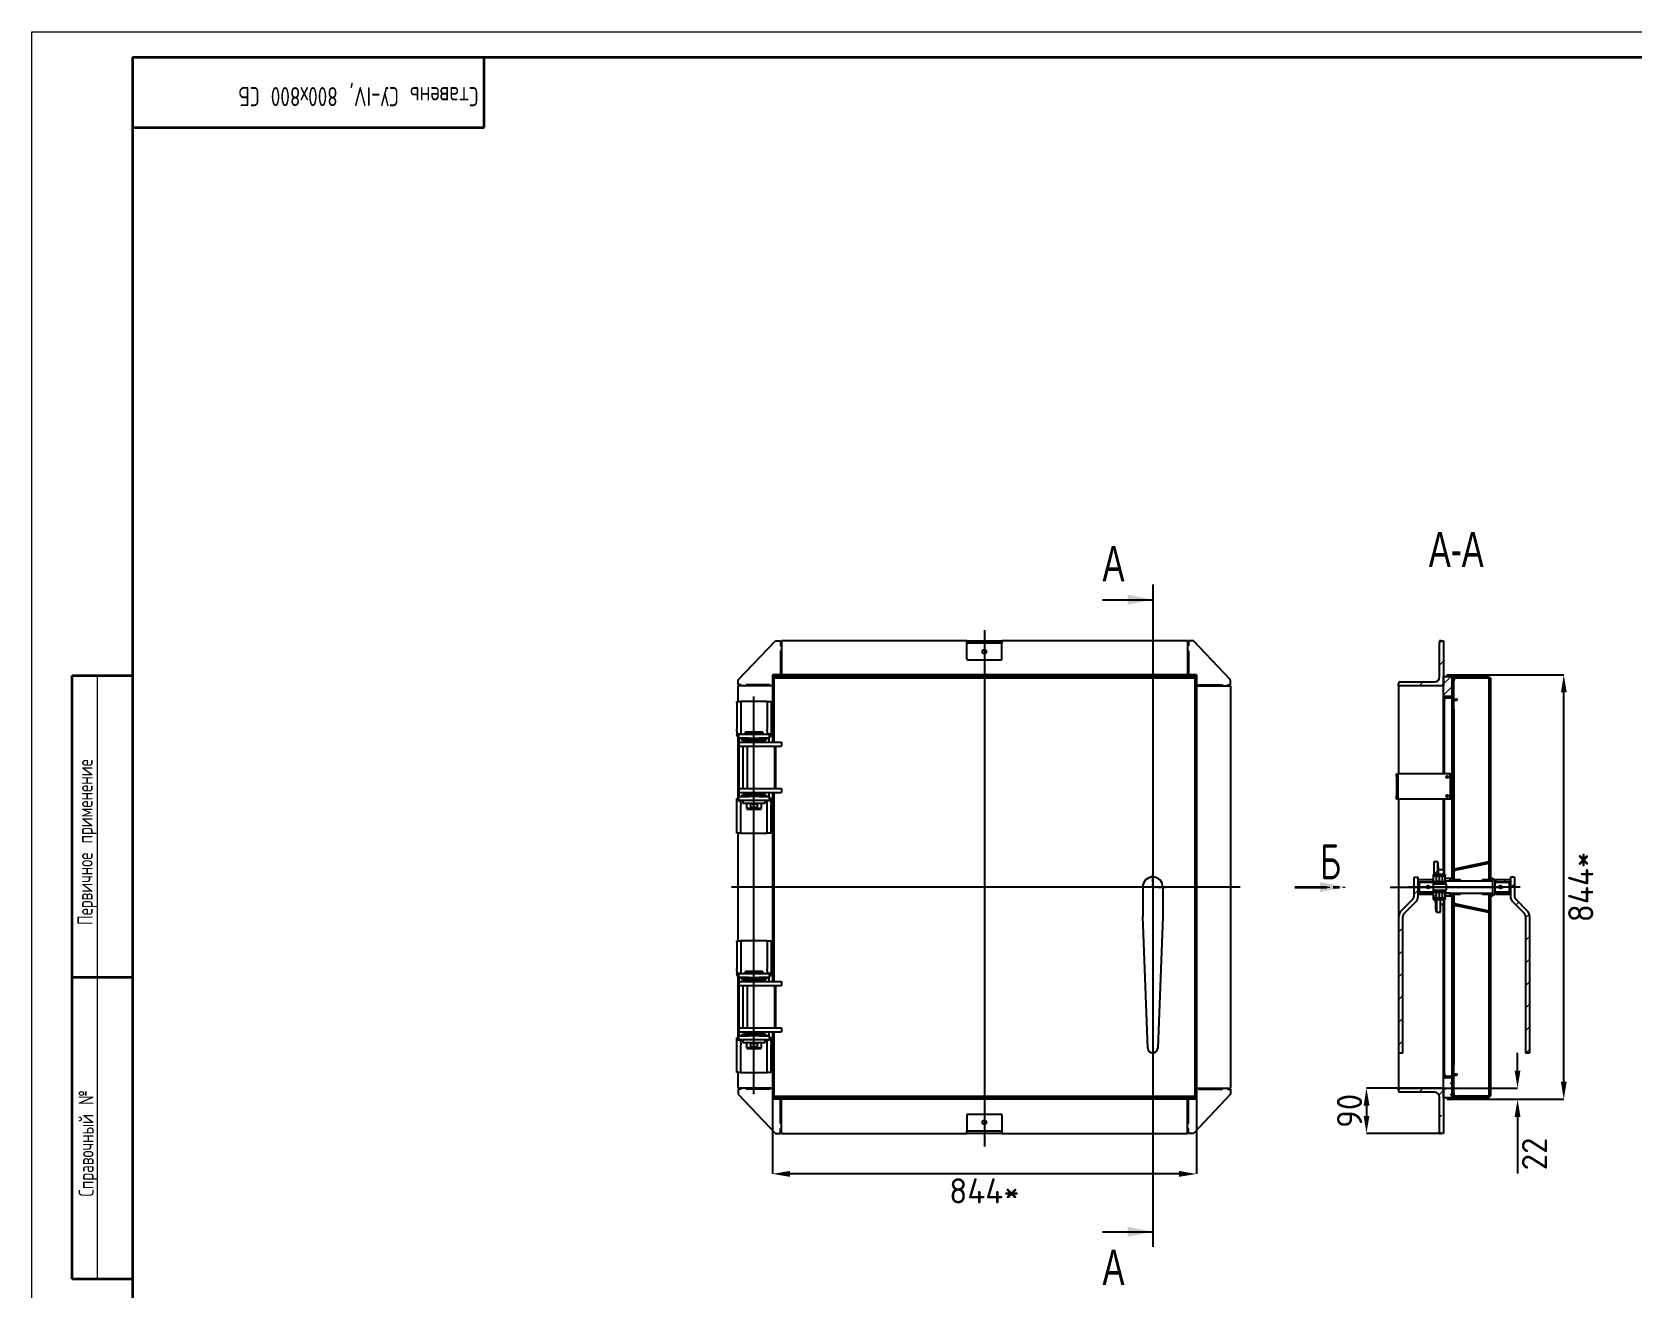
# Model space of a CAD drawing. Header units: millimetres. Extents: x 0 to 594, y 0 to 420.
# Drawn here: x 0 to 318.2, y 170.4 to 420 of the extents above; entities that cross this region are included whole.
import ezdxf

# ---------------------------------------------------------------- set-up
doc = ezdxf.new("R2010")
doc.units = ezdxf.units.MM
doc.header["$PDSIZE"] = -1
doc.linetypes.add('HIDDEN', pattern=[1.905, 1.27, -0.635])
doc.linetypes.add('PHANTOM', pattern=[12.7, 6.35, -1.27, 1.27, -1.27, 1.27, -1.27])
doc.layers.add('FORMAT', color=7, linetype='Continuous')
doc.layers.add('HIDDEN', color=30, linetype='Continuous')
doc.styles.add('GOST-2.304_Type-B', font='')
doc.styles.add('SLDTEXTSTYLE0', font='TXT', dxfattribs={"width": 0.7, "bigfont": 'bigfont'})
doc.styles.add('SLDTEXTSTYLE1', font='TXT', dxfattribs={"width": 0.7})
doc.styles.get('GOST-2.304_Type-B').set_extended_font_data('GOST Common')
doc.dimstyles.new('SLDDIMSTYLE0', dxfattribs={"dimtxt": 3.5, "dimasz": 3.5, "dimexe": 0, "dimexo": 0.0625, "dimgap": 0.875, "dimtad": 2, "dimdec": 1, "dimlfac": 10, "dimrnd": 1e-09, "dimzin": 12, "dimdsep": 46, "dimtxsty": 'SLDTEXTSTYLE1', "dimsah": 1, "dimcen": 0.09, "dimadec": 0, "dimazin": 3, "dimtfac": 1, "dimtdec": 1, "dimtofl": 0, "dimtmove": 0, "dimatfit": 3, "dimfxl": 1, "dimfrac": 2, "dimtolj": 1, "dimtzin": 12, "dimarcsym": 0})

# ---------------------------------------------------------------- blocks, each defined once
blk = doc.blocks.new('_D_4')
at = {"layer": 'Defpoints', "color": 0, "transparency": 16777216}
for p in [(147.33, 207.75), (231.73, 207.75), (147.33, 192.9)]:
    blk.add_point(p, dxfattribs=at)
at = {"layer": 'FORMAT', "color": 0, "lineweight": -2, "transparency": 16777216}
for p, q in [((147.33, 207.69), (147.33, 192.9)), ((231.73, 207.69), (231.73, 192.9)), ((228.23, 192.9), (150.83, 192.9))]:
    blk.add_line(p, q, dxfattribs=at)
at = {"layer": 'FORMAT', "color": 0, "transparency": 16777216}
for points in [[(150.83, 193.49), (150.83, 192.32), (147.33, 192.9)], [(228.23, 193.49), (228.23, 192.32), (231.73, 192.9)]]:
    blk.add_solid(points, dxfattribs=at)
at = {"layer": 'FORMAT', "color": 0, "transparency": 16777216, "insert": (189.53, 192.03), "char_height": 5, "attachment_point": 2, "style": 'GOST-2.304_Type-B'}
blk.add_mtext('\\A1;844*', dxfattribs=at)
blk = doc.blocks.new('SW_CENTERMARKSYMBOL_0')
at = {"layer": 'FORMAT', "color": 0}
for p, q in [((-1, 0), (-2.5, 0)), ((0, 0), (-0.5, 0)), ((0, 1), (0, 2.5)), ((0, 0), (0, 0.5)), ((0, 0), (0, -0.5)), ((0, 0), (0.5, 0)), ((1, 0), (2.5, 0)), ((0, -1), (0, -35.2))]:
    blk.add_line(p, q, dxfattribs=at)
blk = doc.blocks.new('SW_HATCH_0')
at = {"color": 0, "linetype": 'Continuous', "lineweight": 18}
for p, q in [((0, 0), (0.41, 0.41)), ((0, -4.49), (0.8, -3.69)), ((-8.2, -8.2), (-7.79, -7.79)), ((-4.1, -8.59), (-3.3, -7.79)), ((0.39, -8.59), (0.8, -8.18)), ((0.8, -8.18), (2.29, -6.69)), ((0.8, -10.43), (2.5, -8.73)), ((2.29, -6.69), (2.59, -6.39)), ((4.1, -6.99), (3.8, -6.69)), ((8.59, -6.99), (8.29, -6.69)), ((9.8, -8.16), (10.1, -7.86)), ((2.8, -10.18), (2.5, -9.88)), ((9.8, -12.65), (10.1, -12.35)), ((2.5, -14.37), (2.4, -14.27)), ((2.5, -18.86), (2.4, -18.76)), ((9.8, -17.14), (10.1, -16.84)), ((9.8, -21.63), (10.1, -21.33)), ((2.5, -23.35), (2.4, -23.25)), ((2.5, -27.84), (2.4, -27.74)), ((9.8, -26.12), (10.1, -25.82)), ((9.8, -30.61), (10.1, -30.31)), ((2.5, -32.33), (2.4, -32.23)), ((9.8, -35.1), (10.1, -34.8)), ((2.5, -36.82), (2.4, -36.72)), ((2.5, -41.31), (2.4, -41.21)), ((9.8, -39.59), (10.1, -39.29)), ((9.8, -44.08), (10.1, -43.78)), ((-1.17, -46.07), (-0.37, -45.27)), ((-0.21, -47.58), (-0.7, -47.09)), ((2.03, -47.37), (2.1, -47.29)), ((2.5, -45.8), (2.4, -45.7)), ((2.5, -46.89), (2.8, -46.59)), ((4.05, -47.35), (3.79, -47.09)), ((4.39, -45), (4.77, -44.62)), ((13.27, -47.59), (12.77, -47.09)), ((-5.1, -50), (-4.3, -49.2)), ((-2.19, -50.09), (-2.69, -49.59)), ((-1.3, -50.69), (-0.7, -50.09)), ((2.5, -50.29), (2.1, -49.89)), ((11.28, -50.09), (11.1, -49.91)), ((14.1, -48.76), (14.9, -47.96)), ((2.5, -51.38), (2.8, -51.08)), ((5.63, -52.74), (5.88, -52.49)), ((9.34, -53.52), (9.6, -53.26)), ((9.8, -53.06), (10.1, -52.76)), ((15.18, -52.17), (15.75, -51.61)), ((17.1, -54.74), (17.84, -54)), ((-8.1, -57.49), (-7.3, -56.69)), ((2.5, -54.78), (2.4, -54.68)), ((9.8, -57.55), (10.1, -57.25)), ((2.5, -59.27), (2.4, -59.17)), ((17.1, -59.23), (17.9, -58.43)), ((-8.1, -61.98), (-7.3, -61.18)), ((9.8, -62.04), (10.1, -61.74)), ((17.1, -63.72), (17.9, -62.92)), ((-8.1, -66.47), (-7.3, -65.67)), ((2.5, -63.76), (2.4, -63.66)), ((9.8, -66.53), (10.1, -66.23)), ((2.5, -68.25), (2.4, -68.15)), ((17.1, -68.21), (17.9, -67.41)), ((-8.1, -70.96), (-7.3, -70.16)), ((2.5, -72.74), (2.4, -72.64)), ((9.8, -71.02), (10.1, -70.72)), ((17.1, -72.7), (17.9, -71.9)), ((-8.1, -75.45), (-7.3, -74.65)), ((9.8, -75.51), (10.1, -75.21)), ((-8.1, -79.94), (-7.3, -79.14)), ((2.5, -77.23), (2.4, -77.13)), ((17.1, -77.19), (17.9, -76.39)), ((9.8, -80), (10.1, -79.7)), ((17.19, -81.59), (17.9, -80.88)), ((9.8, -84.49), (10.1, -84.19)), ((-8.2, -89.02), (-7.77, -88.59)), ((-4.08, -89.39), (-3.28, -88.59)), ((-0.12, -89.92), (0.8, -89)), ((0.8, -86.76), (1.07, -86.49)), ((0.8, -89), (1.11, -88.69)), ((2.11, -87.69), (2.5, -87.3)), ((2.5, -86.21), (2.4, -86.11)), ((2.8, -86.51), (2.5, -86.21)), ((9.8, -88.98), (10.1, -88.68)), ((2.11, -89.94), (2.5, -89.55)), ((6.78, -90.49), (6.48, -90.19)), ((0, -94.29), (0.36, -93.93))]:
    blk.add_line(p, q, dxfattribs=at)
blk = doc.blocks.new('_D_5')
at = {"layer": 'Defpoints', "color": 0, "transparency": 16777216}
for p in [(283.23, 292.15), (304.82, 292.15), (284.21, 207.75)]:
    blk.add_point(p, dxfattribs=at)
at = {"layer": 'FORMAT', "color": 0, "lineweight": -2, "transparency": 16777216}
for p, q in [((283.29, 292.15), (304.82, 292.15)), ((304.82, 211.25), (304.82, 288.65)), ((284.27, 207.75), (304.82, 207.75))]:
    blk.add_line(p, q, dxfattribs=at)
at = {"layer": 'FORMAT', "color": 0, "transparency": 16777216}
for points in [[(304.24, 288.65), (305.41, 288.65), (304.82, 292.15)], [(304.24, 211.25), (305.41, 211.25), (304.82, 207.75)]]:
    blk.add_solid(points, dxfattribs=at)
at = {"layer": 'FORMAT', "color": 0, "transparency": 16777216, "insert": (305.7, 249.95), "char_height": 5, "attachment_point": 2, "rotation": 90, "style": 'GOST-2.304_Type-B'}
blk.add_mtext('\\A1;844*', dxfattribs=at)
blk = doc.blocks.new('SW_PROJECTIONARROW_0')
at = {"color": 0, "linetype": 'HIDDEN', "lineweight": 18}
blk.add_line((220.29, 306.71), (230.29, 306.71), dxfattribs=at)
blk.add_line((220.29, 306.71), (230.29, 306.71), dxfattribs=at)
at = {"color": 0, "linetype": 'PHANTOM', "lineweight": 35}
blk.add_line((220.29, 306.71), (230.29, 306.71), dxfattribs=at)
at = {"color": 0, "linetype": 'Continuous', "lineweight": 25}
blk.add_solid([(230.29, 306.71), (225.29, 307.71), (225.29, 305.71)], dxfattribs=at)
blk.add_solid([(230.29, 306.71), (225.29, 307.71), (225.29, 305.71)], dxfattribs=at)
at = {"color": 0, "linetype": 'Continuous', "lineweight": 25, "insert": (225.29, 315.26), "char_height": 7, "attachment_point": 1, "style": 'SLDTEXTSTYLE0'}
blk.add_mtext('Б', dxfattribs=at)
blk.add_mtext('Б', dxfattribs=at)
blk = doc.blocks.new('*D50')
at = {"layer": 'Defpoints', "color": 0, "transparency": 16777216}
for p in [(280.63, 209.95), (265.56, 200.95), (280.45, 200.95)]:
    blk.add_point(p, dxfattribs=at)
at = {"layer": 'FORMAT', "color": 0, "lineweight": -2, "transparency": 16777216}
for p, q in [((280.57, 209.95), (265.56, 209.95)), ((265.56, 206.45), (265.56, 204.45)), ((280.38, 200.95), (265.56, 200.95))]:
    blk.add_line(p, q, dxfattribs=at)
at = {"layer": 'FORMAT', "color": 0, "transparency": 16777216}
for points in [[(264.98, 206.45), (266.15, 206.45), (265.56, 209.95)], [(264.98, 204.45), (266.15, 204.45), (265.56, 200.95)]]:
    blk.add_solid(points, dxfattribs=at)
at = {"layer": 'FORMAT', "color": 0, "transparency": 16777216, "insert": (262.19, 205.45), "char_height": 5, "attachment_point": 5, "rotation": 90, "style": 'GOST-2.304_Type-B'}
blk.add_mtext('\\A1;90', dxfattribs=at)
blk = doc.blocks.new('*D52')
at = {"layer": 'Defpoints', "color": 0, "transparency": 16777216}
for p in [(280.92, 209.95), (282.32, 207.75), (295.62, 207.75)]:
    blk.add_point(p, dxfattribs=at)
at = {"layer": 'FORMAT', "color": 0, "lineweight": -2, "transparency": 16777216}
for p, q in [((295.62, 213.45), (295.62, 216.95)), ((280.98, 209.95), (295.62, 209.95)), ((282.38, 207.75), (295.62, 207.75)), ((295.62, 204.25), (295.62, 193))]:
    blk.add_line(p, q, dxfattribs=at)
at = {"layer": 'FORMAT', "color": 0, "transparency": 16777216}
for points in [[(295.04, 213.45), (296.2, 213.45), (295.62, 209.95)], [(295.04, 204.25), (296.2, 204.25), (295.62, 207.75)]]:
    blk.add_solid(points, dxfattribs=at)
at = {"layer": 'FORMAT', "color": 0, "transparency": 16777216, "insert": (298.99, 196.87), "char_height": 5, "attachment_point": 5, "rotation": 90, "style": 'GOST-2.304_Type-B'}
blk.add_mtext('\\A1;22', dxfattribs=at)

msp = doc.modelspace()

# ---------------------------------------------------------------- linework, layer by layer
at = {"color": 7, "linetype": 'Continuous', "lineweight": 35}
for p, q in [((20, 415), (589, 415)), ((20, 415), (20, 5)), ((90, 401), (90, 415)), ((20, 401), (90, 401)), ((8, 172), (8, 292)), ((8, 292), (20, 292)), ((8, 232), (20, 232)), ((20, 172), (8, 172))]:
    msp.add_line(p, q, dxfattribs=at)
at = {"color": 7, "linetype": 'Continuous', "lineweight": 18}
msp.add_line((13, 292), (13, 172), dxfattribs=at)
at = {"layer": 'FORMAT'}
for p, q in [((223.028, 310.096), (223.028, 178.385)), ((213.028, 307.096), (223.028, 307.096)), ((189.528, 301.06), (189.528, 198.353)), ((140.528, 291.149), (147.928, 298.949)), ((147.928, 298.949), (148.928, 298.949)), ((148.928, 298.949), (148.928, 297.949)), ((148.928, 297.949), (149.128, 297.949)), ((149.128, 296.949), (148.928, 296.949)), ((148.928, 296.949), (148.928, 292.149)), ((149.128, 298.949), (149.128, 292.149)), ((161.846, 298.949), (149.128, 298.949)), ((149.128, 297.949), (149.128, 296.949)), ((186.028, 298.949), (161.846, 298.949)), ((186.028, 298.449), (186.028, 298.949)), ((186.028, 298.949), (189.528, 298.949)), ((189.528, 298.449), (186.028, 298.449)), ((186.028, 297.949), (186.028, 298.449)), ((186.028, 295.349), (186.028, 297.949)), ((189.528, 298.949), (193.028, 298.949)), ((193.028, 298.449), (189.528, 298.449)), ((229.928, 298.949), (193.028, 298.949)), ((193.028, 298.949), (193.028, 298.449)), ((193.028, 297.949), (193.028, 298.449)), ((193.028, 295.349), (193.028, 297.949)), ((229.928, 298.949), (229.928, 292.149)), ((229.928, 297.949), (229.928, 296.949)), ((230.128, 297.949), (229.928, 297.949)), ((229.928, 296.949), (230.128, 296.949)), ((230.128, 298.949), (230.128, 297.949)), ((231.128, 298.949), (230.128, 298.949)), ((230.128, 296.949), (230.128, 292.149)), ((238.528, 291.149), (231.128, 298.949)), ((280.446, 298.949), (280.116, 298.949)), ((280.116, 298.949), (280.116, 298.619)), ((280.116, 291.749), (280.116, 298.619)), ((280.446, 298.949), (280.916, 298.949)), ((280.916, 298.949), (280.916, 289.949)), ((186.228, 295.149), (192.828, 295.149)), ((140.528, 290.149), (140.528, 291.149)), ((141.128, 290.149), (140.528, 290.149)), ((140.528, 286.849), (140.528, 289.949)), ((147.328, 289.949), (140.528, 289.949)), ((141.128, 289.949), (141.128, 290.149)), ((142.128, 289.949), (141.128, 289.949)), ((146.928, 290.149), (142.128, 290.149)), ((142.128, 290.149), (142.128, 289.949)), ((146.928, 289.949), (146.928, 290.149)), ((147.328, 289.949), (146.928, 289.949)), ((147.328, 292.149), (147.328, 278.749)), ((147.628, 292.149), (147.328, 292.149)), ((147.628, 291.849), (147.628, 292.149)), ((158.131, 292.149), (147.628, 292.149)), ((147.628, 292.149), (147.628, 291.549)), ((147.928, 291.849), (147.628, 291.849)), ((147.628, 291.549), (147.628, 278.749)), ((147.628, 291.549), (148.528, 291.549)), ((147.928, 291.549), (147.928, 291.849)), ((147.928, 291.849), (148.528, 291.849)), ((148.528, 291.849), (158.131, 291.849)), ((148.528, 291.549), (158.131, 291.549)), ((231.428, 292.149), (158.131, 292.149)), ((158.131, 291.849), (230.528, 291.849)), ((158.131, 291.549), (230.528, 291.549)), ((230.528, 291.849), (231.128, 291.849)), ((230.528, 291.549), (231.428, 291.549)), ((231.428, 291.849), (231.128, 291.849)), ((231.128, 291.849), (231.128, 291.549)), ((231.428, 291.849), (231.428, 292.149)), ((231.428, 292.149), (231.428, 291.549)), ((231.728, 292.149), (231.428, 292.149)), ((231.428, 291.549), (231.428, 208.349)), ((231.728, 292.149), (231.728, 207.749)), ((231.728, 289.949), (232.128, 289.949)), ((231.728, 289.949), (238.528, 289.949)), ((232.128, 290.149), (236.928, 290.149)), ((232.128, 289.949), (232.128, 290.149)), ((236.928, 290.149), (236.928, 289.949)), ((236.928, 289.949), (237.928, 289.949)), ((237.928, 290.149), (238.528, 290.149)), ((237.928, 289.949), (237.928, 290.149)), ((238.528, 290.149), (238.528, 291.149)), ((238.528, 289.949), (238.528, 209.949)), ((271.916, 289.949), (271.916, 290.419)), ((280.916, 289.949), (271.916, 289.949)), ((271.916, 289.949), (271.916, 272.449)), ((272.246, 290.749), (279.116, 290.749)), ((280.916, 287.849), (280.916, 291.849)), ((280.916, 291.849), (282.616, 291.849)), ((281.616, 292.149), (283.616, 292.149)), ((281.616, 291.849), (281.616, 292.149)), ((281.616, 291.849), (283.616, 291.849)), ((282.616, 287.849), (282.616, 291.849)), ((282.616, 285.349), (282.616, 290.949)), ((282.916, 285.349), (282.916, 290.949)), ((283.516, 291.849), (289.916, 291.849)), ((283.516, 291.549), (289.916, 291.549)), ((283.616, 292.149), (283.616, 291.849)), ((289.916, 291.549), (289.916, 291.849)), ((289.916, 291.549), (289.916, 251.474)), ((290.216, 291.549), (289.916, 291.549)), ((290.216, 291.549), (290.216, 251.474)), ((140.278, 286.849), (141.078, 286.849)), ((140.278, 286.678), (140.278, 286.849)), ((140.278, 286.678), (140.278, 281.29)), ((141.078, 286.849), (141.078, 286.678)), ((146.278, 286.849), (141.078, 286.849)), ((141.078, 286.678), (141.078, 281.29)), ((143.678, 208.746), (143.678, 287.814)), ((146.278, 286.849), (147.078, 286.849)), ((146.278, 286.678), (146.278, 286.849)), ((146.278, 286.678), (146.278, 281.29)), ((147.078, 286.849), (147.078, 286.678)), ((147.078, 286.678), (147.078, 281.29)), ((280.916, 287.849), (282.616, 287.849)), ((280.916, 272.449), (280.916, 287.849)), ((281.116, 287.849), (281.116, 287.749)), ((282.316, 287.849), (281.116, 287.849)), ((282.316, 287.749), (281.116, 287.749)), ((281.116, 272.449), (281.116, 287.249)), ((281.416, 287.549), (282.316, 287.549)), ((282.316, 287.549), (282.516, 287.549)), ((282.516, 287.549), (282.516, 252.449)), ((282.616, 287.549), (282.616, 252.449)), ((282.916, 287.349), (283.516, 287.349)), ((282.916, 287.149), (283.516, 287.149)), ((282.616, 285.349), (282.916, 285.349)), ((282.916, 285.349), (282.916, 253.388)), ((140.278, 280.96), (140.278, 281.29)), ((140.278, 280.96), (140.278, 280.349)), ((140.891, 280.349), (140.278, 280.349)), ((140.278, 280.299), (140.278, 280.349)), ((140.278, 280.299), (140.278, 279.949)), ((140.678, 279.549), (140.678, 280.349)), ((140.891, 280.349), (142.678, 280.349)), ((141.078, 281.29), (141.078, 280.96)), ((141.078, 280.96), (141.078, 280.349)), ((141.078, 280.374), (141.678, 280.374)), ((142.078, 280.849), (141.878, 280.649)), ((141.878, 280.649), (141.878, 280.349)), ((145.478, 280.649), (141.878, 280.649)), ((142.078, 280.849), (145.278, 280.849)), ((142.678, 280.349), (144.678, 280.349)), ((144.678, 280.349), (146.464, 280.349)), ((145.478, 280.649), (145.278, 280.849)), ((145.478, 280.349), (145.478, 280.649)), ((145.678, 280.374), (146.278, 280.374)), ((146.278, 280.96), (146.278, 281.29)), ((146.278, 280.96), (146.278, 280.349)), ((147.078, 280.349), (146.464, 280.349)), ((146.678, 280.349), (146.678, 279.549)), ((147.078, 281.29), (147.078, 280.96)), ((147.078, 280.96), (147.078, 280.349)), ((147.078, 280.349), (147.078, 280.299)), ((147.078, 280.299), (147.078, 279.949)), ((140.278, 279.949), (140.678, 279.949)), ((140.528, 267.549), (140.528, 279.949)), ((140.628, 278.749), (140.628, 277.949)), ((140.628, 278.749), (142.246, 278.749)), ((140.628, 277.949), (142.246, 277.949)), ((142.678, 279.549), (140.678, 279.549)), ((140.678, 279.524), (140.678, 278.749)), ((141.178, 279.524), (140.678, 279.524)), ((140.678, 277.949), (140.678, 269.549)), ((141.178, 279.549), (141.178, 279.249)), ((141.178, 279.249), (146.178, 279.249)), ((141.428, 277.949), (141.428, 269.549)), ((141.728, 279.149), (141.628, 279.049)), ((141.628, 279.049), (141.628, 278.749)), ((145.728, 279.049), (141.628, 279.049)), ((141.728, 279.149), (145.628, 279.149)), ((142.178, 279.249), (142.178, 279.149)), ((142.246, 278.749), (147.455, 278.749)), ((142.246, 277.949), (147.455, 277.949)), ((142.348, 277.949), (142.348, 269.549)), ((142.678, 279.549), (144.678, 279.549)), ((146.678, 279.549), (144.678, 279.549)), ((145.178, 279.149), (145.178, 279.249)), ((145.728, 279.049), (145.628, 279.149)), ((145.728, 278.749), (145.728, 279.049)), ((146.178, 279.249), (146.178, 279.549)), ((146.678, 279.524), (146.178, 279.524)), ((146.678, 279.949), (147.078, 279.949)), ((146.678, 278.749), (146.678, 279.524)), ((147.455, 278.749), (148.206, 278.749)), ((147.455, 277.949), (148.206, 277.949)), ((147.823, 269.549), (147.823, 277.949)), ((148.011, 269.549), (148.011, 277.949)), ((148.206, 278.749), (148.628, 278.749)), ((148.206, 277.949), (148.628, 277.949)), ((148.628, 278.749), (149.128, 278.749)), ((148.628, 277.949), (149.128, 277.949)), ((149.128, 278.749), (149.128, 277.949)), ((271.516, 271.849), (271.516, 272.449)), ((271.516, 272.449), (271.816, 272.449)), ((271.516, 271.849), (271.516, 268.049)), ((271.816, 272.449), (271.816, 271.849)), ((272.116, 272.449), (271.816, 272.449)), ((271.816, 271.849), (271.816, 268.049)), ((281.916, 272.449), (272.116, 272.449)), ((282.216, 272.449), (281.916, 272.449)), ((282.216, 272.449), (282.516, 272.449)), ((282.216, 271.849), (282.216, 272.449)), ((282.216, 271.849), (282.216, 268.049)), ((140.678, 267.549), (140.278, 267.549)), ((140.278, 267.199), (140.278, 267.549)), ((140.628, 269.549), (140.628, 268.749)), ((140.628, 269.549), (142.246, 269.549)), ((140.628, 268.749), (142.246, 268.749)), ((140.678, 268.749), (140.678, 267.974)), ((140.678, 267.974), (141.178, 267.974)), ((140.678, 267.149), (140.678, 267.949)), ((140.678, 267.949), (142.678, 267.949)), ((141.178, 268.249), (141.178, 267.949)), ((141.178, 268.249), (146.178, 268.249)), ((141.628, 268.749), (141.628, 268.449)), ((141.628, 268.449), (141.728, 268.349)), ((141.628, 268.449), (145.728, 268.449)), ((145.628, 268.349), (141.728, 268.349)), ((142.178, 268.349), (142.178, 268.249)), ((142.246, 269.549), (147.455, 269.549)), ((142.246, 268.749), (147.455, 268.749)), ((144.678, 267.949), (142.678, 267.949)), ((144.678, 267.949), (146.678, 267.949)), ((145.178, 268.249), (145.178, 268.349)), ((145.628, 268.349), (145.728, 268.449)), ((145.728, 268.449), (145.728, 268.749)), ((146.178, 267.949), (146.178, 268.249)), ((146.178, 267.974), (146.678, 267.974)), ((146.678, 267.974), (146.678, 268.749)), ((146.678, 267.949), (146.678, 267.149)), ((147.078, 267.549), (146.678, 267.549)), ((147.078, 267.199), (147.078, 267.549)), ((147.328, 268.749), (147.328, 231.149)), ((147.455, 269.549), (148.206, 269.549)), ((147.455, 268.749), (148.206, 268.749)), ((147.628, 268.749), (147.628, 231.149)), ((148.206, 269.549), (148.628, 269.549)), ((148.206, 268.749), (148.628, 268.749)), ((148.628, 269.549), (149.128, 269.549)), ((148.628, 268.749), (149.128, 268.749)), ((149.128, 269.549), (149.128, 268.749)), ((271.516, 267.449), (271.516, 268.049)), ((271.816, 267.449), (271.516, 267.449)), ((271.816, 268.049), (271.816, 267.449)), ((272.116, 267.449), (271.816, 267.449)), ((271.916, 267.449), (271.916, 209.949)), ((281.916, 267.449), (272.116, 267.449)), ((280.916, 253.444), (280.916, 267.449)), ((281.116, 252.431), (281.116, 267.449)), ((282.216, 267.449), (281.916, 267.449)), ((282.216, 267.449), (282.216, 268.049)), ((282.516, 267.449), (282.216, 267.449)), ((140.278, 267.149), (140.278, 267.199)), ((140.278, 267.149), (140.891, 267.149)), ((140.278, 266.537), (140.278, 267.149)), ((140.278, 266.207), (140.278, 266.537)), ((140.278, 260.819), (140.278, 266.207)), ((142.678, 267.149), (140.891, 267.149)), ((141.078, 266.537), (141.078, 267.149)), ((141.478, 267.124), (141.078, 267.124)), ((141.078, 266.537), (141.078, 266.207)), ((141.078, 260.819), (141.078, 266.207)), ((141.478, 267.149), (141.478, 266.649)), ((141.478, 266.649), (143.678, 266.649)), ((142.178, 266.649), (142.178, 265.549)), ((142.178, 265.549), (142.378, 265.349)), ((145.178, 265.549), (142.178, 265.549)), ((144.978, 265.349), (142.378, 265.349)), ((144.678, 267.149), (142.678, 267.149)), ((143.228, 266.449), (144.128, 266.449)), ((143.228, 265.849), (144.128, 265.849)), ((143.678, 266.649), (145.878, 266.649)), ((146.464, 267.149), (144.678, 267.149)), ((144.978, 265.349), (145.178, 265.549)), ((145.178, 265.549), (145.178, 266.649)), ((145.878, 266.649), (145.878, 267.149)), ((146.278, 267.124), (145.878, 267.124)), ((146.278, 266.537), (146.278, 267.149)), ((146.278, 266.207), (146.278, 266.537)), ((146.278, 260.819), (146.278, 266.207)), ((146.464, 267.149), (147.078, 267.149)), ((147.078, 267.199), (147.078, 267.149)), ((147.078, 266.537), (147.078, 267.149)), ((147.078, 266.537), (147.078, 266.207)), ((147.078, 260.819), (147.078, 266.207)), ((140.278, 260.649), (140.278, 260.819)), ((141.078, 260.649), (140.278, 260.649)), ((140.528, 239.249), (140.528, 260.649)), ((141.078, 260.819), (141.078, 260.649)), ((141.078, 260.649), (146.278, 260.649)), ((146.278, 260.649), (146.278, 260.819)), ((147.078, 260.649), (146.278, 260.649)), ((147.078, 260.819), (147.078, 260.649)), ((278.949, 254.949), (278.949, 252.474)), ((279.749, 254.949), (278.949, 254.949)), ((279.749, 252.474), (279.749, 254.949)), ((289.816, 254.949), (283.332, 253.598)), ((289.877, 254.655), (283.394, 253.304)), ((289.877, 254.655), (289.816, 254.949)), ((275.016, 248.111), (275.016, 251.949)), ((275.016, 251.949), (275.816, 251.949)), ((275.816, 248.111), (275.816, 251.949)), ((275.816, 250.949), (275.816, 251.449)), ((275.816, 251.449), (278.816, 251.449)), ((279.416, 252.431), (278.816, 252.431)), ((278.816, 252.431), (278.816, 252.149)), ((278.816, 252.149), (279.416, 252.149)), ((278.816, 252.149), (278.816, 250.959)), ((278.816, 251.049), (278.816, 251.449)), ((278.979, 252.431), (278.949, 252.474)), ((278.949, 252.474), (279.749, 252.474)), ((280.016, 252.431), (279.416, 252.431)), ((279.416, 252.431), (279.416, 252.149)), ((279.416, 252.149), (280.016, 252.149)), ((279.416, 252.149), (279.416, 250.959)), ((279.779, 252.431), (279.749, 252.474)), ((279.916, 253.449), (280.916, 253.449)), ((279.916, 252.449), (279.916, 253.449)), ((279.916, 252.449), (279.916, 252.431)), ((280.616, 252.431), (280.016, 252.431)), ((280.016, 252.431), (280.016, 252.149)), ((280.016, 252.149), (280.016, 250.959)), ((280.016, 252.149), (280.616, 252.149)), ((281.216, 252.431), (280.616, 252.431)), ((280.616, 252.431), (280.616, 252.149)), ((280.616, 252.149), (281.216, 252.149)), ((280.616, 252.149), (280.616, 250.959)), ((280.916, 253.444), (280.916, 252.449)), ((280.916, 252.449), (280.916, 252.431)), ((281.216, 252.431), (281.216, 252.149)), ((281.216, 250.959), (281.216, 252.149)), ((281.216, 251.174), (281.216, 251.749)), ((281.216, 251.749), (282.216, 251.749)), ((282.216, 251.174), (282.216, 251.749)), ((282.216, 251.749), (282.616, 251.749)), ((282.216, 251.249), (282.216, 251.749)), ((282.616, 252.449), (282.516, 252.449)), ((282.516, 252.449), (282.516, 251.749)), ((282.616, 252.717), (282.616, 251.474)), ((282.616, 251.749), (282.616, 251.499)), ((282.916, 251.474), (282.616, 251.474)), ((282.666, 251.449), (284.216, 251.449)), ((282.916, 252.717), (282.916, 251.474)), ((282.916, 251.449), (282.916, 251.474)), ((284.216, 251.449), (284.216, 251.249)), ((288.616, 251.449), (290.166, 251.449)), ((288.616, 251.249), (288.616, 251.449)), ((290.216, 251.474), (289.916, 251.474)), ((289.916, 251.449), (289.916, 251.474)), ((290.216, 251.499), (290.216, 251.749)), ((290.216, 251.749), (290.616, 251.749)), ((290.616, 251.749), (290.616, 251.449)), ((291.116, 251.449), (290.616, 251.449)), ((290.616, 251.449), (290.616, 248.449)), ((291.116, 251.449), (291.116, 248.449)), ((291.216, 251.449), (294.216, 251.449)), ((291.216, 251.449), (291.216, 251.049)), ((294.216, 251.949), (294.216, 248.111)), ((295.016, 251.949), (294.216, 251.949)), ((294.216, 251.449), (294.216, 250.949)), ((295.016, 251.949), (295.016, 248.111)), ((240.445, 249.949), (139.221, 249.949)), ((221.028, 249.949), (221.028, 248.111)), ((225.028, 249.949), (225.028, 248.111)), ((270.246, 249.949), (292.811, 249.949)), ((296.116, 249.949), (273.916, 249.949)), ((275.816, 250.949), (278.716, 250.949)), ((278.716, 248.949), (275.816, 248.949)), ((275.816, 248.449), (275.816, 248.949)), ((278.816, 248.449), (275.816, 248.449)), ((276.016, 250.949), (275.916, 250.849)), ((275.916, 249.049), (275.916, 250.849)), ((275.916, 249.049), (276.016, 248.949)), ((278.866, 250.949), (276.016, 250.949)), ((276.016, 250.949), (276.016, 248.949)), ((276.016, 248.949), (278.866, 248.949)), ((277.623, 250), (277.526, 250.026)), ((277.526, 249.871), (277.623, 249.897)), ((278.716, 250.949), (278.816, 251.049)), ((278.816, 248.849), (278.716, 248.949)), ((278.816, 250.959), (278.816, 250.949)), ((279.416, 250.959), (278.816, 250.959)), ((278.816, 248.949), (278.816, 248.939)), ((278.816, 248.939), (279.416, 248.939)), ((278.816, 248.939), (278.816, 247.749)), ((278.816, 248.449), (278.816, 248.849)), ((278.916, 250.949), (278.866, 250.949)), ((278.866, 248.949), (278.878, 248.949)), ((278.916, 250.949), (279.016, 250.949)), ((278.916, 250.407), (278.916, 250.949)), ((278.916, 250.269), (278.916, 250.407)), ((278.916, 249.49), (278.916, 249.629)), ((278.916, 248.949), (278.916, 249.49)), ((278.916, 249.49), (279.016, 249.285)), ((279.016, 248.949), (278.916, 248.949)), ((279.016, 250.949), (279.016, 250.612)), ((281.316, 250.949), (279.016, 250.949)), ((279.016, 250.612), (281.316, 250.612)), ((279.016, 249.285), (279.016, 248.949)), ((281.316, 249.285), (279.016, 249.285)), ((279.016, 248.949), (281.316, 248.949)), ((280.016, 250.959), (279.416, 250.959)), ((279.416, 250.949), (279.416, 250.959)), ((279.416, 248.939), (279.416, 248.949)), ((279.416, 248.939), (280.016, 248.939)), ((279.416, 248.939), (279.416, 247.749)), ((280.616, 250.959), (280.016, 250.959)), ((280.016, 250.949), (280.016, 250.959)), ((280.016, 248.939), (280.016, 248.949)), ((280.016, 248.939), (280.016, 247.749)), ((280.016, 248.939), (280.616, 248.939)), ((281.216, 250.959), (280.616, 250.959)), ((280.616, 250.949), (280.616, 250.959)), ((280.616, 248.939), (280.616, 248.949)), ((280.616, 248.939), (280.616, 247.749)), ((280.616, 248.939), (281.216, 248.939)), ((281.216, 251.174), (282.216, 251.174)), ((281.216, 247.749), (281.216, 248.939)), ((282.216, 248.724), (281.216, 248.724)), ((281.216, 248.149), (281.216, 248.724)), ((290.566, 251.149), (281.416, 251.149)), ((281.416, 251.149), (281.416, 251.049)), ((281.416, 250.428), (281.416, 249.469)), ((281.416, 248.849), (281.416, 248.749)), ((281.416, 248.749), (290.566, 248.749)), ((282.216, 251.249), (282.316, 251.149)), ((282.216, 251.149), (282.216, 251.174)), ((282.216, 248.724), (282.216, 248.749)), ((282.316, 248.749), (282.216, 248.649)), ((282.216, 248.149), (282.216, 248.724)), ((282.216, 248.149), (282.216, 248.649)), ((284.116, 251.149), (282.316, 251.149)), ((282.316, 248.749), (284.116, 248.749)), ((282.616, 248.424), (282.916, 248.424)), ((282.616, 248.424), (282.616, 247.181)), ((282.616, 248.399), (282.616, 248.149)), ((284.216, 248.449), (282.666, 248.449)), ((282.916, 248.424), (282.916, 248.449)), ((282.916, 248.424), (282.916, 247.181)), ((284.116, 251.149), (284.216, 251.249)), ((284.216, 248.649), (284.116, 248.749)), ((284.216, 251.249), (284.216, 251.149)), ((284.216, 248.749), (284.216, 248.649)), ((284.216, 248.649), (284.216, 248.449)), ((288.616, 251.249), (288.716, 251.149)), ((288.616, 251.149), (288.616, 251.249)), ((288.716, 248.749), (288.616, 248.649)), ((288.616, 248.649), (288.616, 248.749)), ((288.616, 248.449), (288.616, 248.649)), ((290.166, 248.449), (288.616, 248.449)), ((290.516, 251.149), (288.716, 251.149)), ((288.716, 248.749), (290.516, 248.749)), ((289.916, 248.424), (289.916, 248.449)), ((289.916, 248.424), (290.216, 248.424)), ((289.916, 248.424), (289.916, 208.349)), ((290.216, 248.424), (290.216, 208.349)), ((290.216, 248.149), (290.216, 248.399)), ((290.516, 251.149), (290.616, 251.249)), ((290.616, 248.649), (290.516, 248.749)), ((290.616, 248.449), (291.116, 248.449)), ((290.616, 248.449), (290.616, 248.149)), ((294.016, 250.949), (291.166, 250.949)), ((291.166, 248.949), (294.016, 248.949)), ((291.216, 251.049), (291.316, 250.949)), ((291.216, 250.949), (291.216, 251.049)), ((291.316, 248.949), (291.216, 248.849)), ((291.216, 248.849), (291.216, 248.949)), ((291.216, 248.849), (291.216, 248.449)), ((294.216, 248.449), (291.216, 248.449)), ((291.316, 250.949), (294.216, 250.949)), ((294.216, 248.949), (291.316, 248.949)), ((292.506, 250.026), (292.409, 250)), ((292.409, 249.897), (292.506, 249.871)), ((294.116, 250.849), (294.016, 250.949)), ((294.016, 248.949), (294.016, 250.949)), ((294.016, 248.949), (294.116, 249.049)), ((294.116, 250.849), (294.116, 249.049)), ((294.216, 248.949), (294.216, 248.449)), ((221.028, 248.111), (221.028, 247.546)), ((221.028, 247.546), (221.028, 245.249)), ((221.028, 245.249), (221.028, 244.117)), ((225.028, 248.111), (225.028, 247.546)), ((225.028, 247.546), (225.028, 245.249)), ((225.028, 245.249), (225.028, 244.117)), ((272.485, 245.249), (274.782, 247.546)), ((273.05, 244.683), (275.347, 246.98)), ((279.416, 247.749), (278.816, 247.749)), ((278.816, 247.749), (278.816, 247.467)), ((278.816, 247.467), (279.416, 247.467)), ((279.416, 247.749), (279.416, 247.467)), ((280.016, 247.749), (279.416, 247.749)), ((279.416, 247.467), (280.016, 247.467)), ((279.483, 247.424), (279.453, 247.467)), ((279.483, 247.424), (279.483, 244.949)), ((280.283, 247.424), (279.483, 247.424)), ((280.616, 247.749), (280.016, 247.749)), ((280.016, 247.749), (280.016, 247.467)), ((280.016, 247.467), (280.616, 247.467)), ((280.283, 247.424), (280.253, 247.467)), ((280.283, 244.949), (280.283, 247.424)), ((280.916, 246.449), (280.283, 246.449)), ((281.216, 247.749), (280.616, 247.749)), ((280.616, 247.749), (280.616, 247.467)), ((280.616, 247.467), (281.216, 247.467)), ((280.916, 247.467), (280.916, 247.449)), ((280.916, 247.449), (280.916, 246.454)), ((280.916, 212.049), (280.916, 246.454)), ((281.116, 212.649), (281.116, 247.467)), ((282.216, 248.149), (281.216, 248.149)), ((281.216, 247.749), (281.216, 247.467)), ((282.616, 248.149), (282.216, 248.149)), ((282.516, 248.149), (282.516, 247.449)), ((282.516, 247.449), (282.516, 212.349)), ((282.516, 247.449), (282.616, 247.449)), ((282.616, 247.449), (282.616, 212.349)), ((282.916, 246.51), (282.916, 214.549)), ((283.332, 246.299), (289.816, 244.949)), ((283.394, 246.593), (289.877, 245.242)), ((289.816, 244.949), (289.877, 245.242)), ((290.616, 248.149), (290.216, 248.149)), ((294.685, 246.98), (296.982, 244.683)), ((295.25, 247.546), (297.547, 245.249)), ((222.028, 217.911), (221.028, 244.117)), ((225.028, 244.117), (224.027, 217.911)), ((272.016, 216.949), (272.016, 244.117)), ((272.816, 216.949), (272.816, 244.117)), ((279.483, 244.949), (280.283, 244.949)), ((297.216, 244.117), (297.216, 216.949)), ((298.016, 244.117), (298.016, 216.949)), ((140.278, 239.249), (141.078, 239.249)), ((140.278, 239.078), (140.278, 239.249)), ((140.278, 239.078), (140.278, 233.69)), ((141.078, 239.249), (141.078, 239.078)), ((146.278, 239.249), (141.078, 239.249)), ((141.078, 239.078), (141.078, 233.69)), ((146.278, 239.249), (147.078, 239.249)), ((146.278, 239.078), (146.278, 239.249)), ((146.278, 239.078), (146.278, 233.69)), ((147.078, 239.249), (147.078, 239.078)), ((147.078, 239.078), (147.078, 233.69)), ((140.278, 233.36), (140.278, 233.69)), ((140.278, 233.36), (140.278, 232.749)), ((140.891, 232.749), (140.278, 232.749)), ((140.278, 232.699), (140.278, 232.749)), ((140.278, 232.699), (140.278, 232.349)), ((140.278, 232.349), (140.678, 232.349)), ((140.528, 219.949), (140.528, 232.349)), ((140.678, 231.949), (140.678, 232.749)), ((140.891, 232.749), (142.678, 232.749)), ((141.078, 233.69), (141.078, 233.36)), ((141.078, 233.36), (141.078, 232.749)), ((141.078, 232.774), (141.678, 232.774)), ((142.078, 233.249), (141.878, 233.049)), ((141.878, 233.049), (141.878, 232.749)), ((145.478, 233.049), (141.878, 233.049)), ((142.078, 233.249), (145.278, 233.249)), ((142.678, 232.749), (144.678, 232.749)), ((144.678, 232.749), (146.464, 232.749)), ((145.478, 233.049), (145.278, 233.249)), ((145.478, 232.749), (145.478, 233.049)), ((145.678, 232.774), (146.278, 232.774)), ((146.278, 233.36), (146.278, 233.69)), ((146.278, 233.36), (146.278, 232.749)), ((147.078, 232.749), (146.464, 232.749)), ((146.678, 232.749), (146.678, 231.949)), ((146.678, 232.349), (147.078, 232.349)), ((147.078, 233.69), (147.078, 233.36)), ((147.078, 233.36), (147.078, 232.749)), ((147.078, 232.749), (147.078, 232.699)), ((147.078, 232.699), (147.078, 232.349)), ((140.628, 231.149), (140.628, 230.349)), ((140.628, 231.149), (142.246, 231.149)), ((140.628, 230.349), (142.246, 230.349)), ((142.678, 231.949), (140.678, 231.949)), ((140.678, 231.924), (140.678, 231.149)), ((141.178, 231.924), (140.678, 231.924)), ((140.678, 230.349), (140.678, 221.949)), ((141.178, 231.949), (141.178, 231.649)), ((141.178, 231.649), (146.178, 231.649)), ((141.428, 230.349), (141.428, 221.949)), ((141.728, 231.549), (141.628, 231.449)), ((141.628, 231.449), (141.628, 231.149)), ((145.728, 231.449), (141.628, 231.449)), ((141.728, 231.549), (145.628, 231.549)), ((142.178, 231.649), (142.178, 231.549)), ((142.246, 231.149), (147.455, 231.149)), ((142.246, 230.349), (147.455, 230.349)), ((142.348, 230.349), (142.348, 221.949)), ((142.678, 231.949), (144.678, 231.949)), ((146.678, 231.949), (144.678, 231.949)), ((145.178, 231.549), (145.178, 231.649)), ((145.728, 231.449), (145.628, 231.549)), ((145.728, 231.149), (145.728, 231.449)), ((146.178, 231.649), (146.178, 231.949)), ((146.678, 231.924), (146.178, 231.924)), ((146.678, 231.149), (146.678, 231.924)), ((147.455, 231.149), (148.206, 231.149)), ((147.455, 230.349), (148.206, 230.349)), ((147.823, 221.949), (147.823, 230.349)), ((148.011, 221.949), (148.011, 230.349)), ((148.206, 231.149), (148.628, 231.149)), ((148.206, 230.349), (148.628, 230.349)), ((148.628, 231.149), (149.128, 231.149)), ((148.628, 230.349), (149.128, 230.349)), ((149.128, 231.149), (149.128, 230.349)), ((140.678, 219.949), (140.278, 219.949)), ((140.278, 219.599), (140.278, 219.949)), ((140.278, 219.549), (140.278, 219.599)), ((140.628, 221.949), (140.628, 221.149)), ((140.628, 221.949), (142.246, 221.949)), ((140.628, 221.149), (142.246, 221.149)), ((140.678, 221.149), (140.678, 220.374)), ((140.678, 220.374), (141.178, 220.374)), ((140.678, 219.549), (140.678, 220.349)), ((140.678, 220.349), (142.678, 220.349)), ((141.178, 220.649), (141.178, 220.349)), ((141.178, 220.649), (146.178, 220.649)), ((141.628, 221.149), (141.628, 220.849)), ((141.628, 220.849), (141.728, 220.749)), ((141.628, 220.849), (145.728, 220.849)), ((145.628, 220.749), (141.728, 220.749)), ((142.178, 220.749), (142.178, 220.649)), ((142.246, 221.949), (147.455, 221.949)), ((142.246, 221.149), (147.455, 221.149)), ((144.678, 220.349), (142.678, 220.349)), ((144.678, 220.349), (146.678, 220.349)), ((145.178, 220.649), (145.178, 220.749)), ((145.628, 220.749), (145.728, 220.849)), ((145.728, 220.849), (145.728, 221.149)), ((146.178, 220.349), (146.178, 220.649)), ((146.178, 220.374), (146.678, 220.374)), ((146.678, 220.374), (146.678, 221.149)), ((146.678, 220.349), (146.678, 219.549)), ((147.078, 219.949), (146.678, 219.949)), ((147.078, 219.599), (147.078, 219.949)), ((147.078, 219.599), (147.078, 219.549)), ((147.328, 221.149), (147.328, 207.749)), ((147.455, 221.949), (148.206, 221.949)), ((147.455, 221.149), (148.206, 221.149)), ((147.628, 221.149), (147.628, 208.349)), ((148.206, 221.949), (148.628, 221.949)), ((148.206, 221.149), (148.628, 221.149)), ((148.628, 221.949), (149.128, 221.949)), ((148.628, 221.149), (149.128, 221.149)), ((149.128, 221.949), (149.128, 221.149)), ((140.278, 219.549), (140.891, 219.549)), ((140.278, 218.937), (140.278, 219.549)), ((140.278, 218.607), (140.278, 218.937)), ((140.278, 213.219), (140.278, 218.607)), ((142.678, 219.549), (140.891, 219.549)), ((141.078, 218.937), (141.078, 219.549)), ((141.478, 219.524), (141.078, 219.524)), ((141.078, 218.937), (141.078, 218.607)), ((141.078, 213.219), (141.078, 218.607)), ((141.478, 219.549), (141.478, 219.049)), ((141.478, 219.049), (143.678, 219.049)), ((142.178, 219.049), (142.178, 217.949)), ((142.178, 217.949), (142.378, 217.749)), ((145.178, 217.949), (142.178, 217.949)), ((144.978, 217.749), (142.378, 217.749)), ((144.678, 219.549), (142.678, 219.549)), ((143.228, 218.849), (144.128, 218.849)), ((143.228, 218.249), (144.128, 218.249)), ((143.678, 219.049), (145.878, 219.049)), ((146.464, 219.549), (144.678, 219.549)), ((144.978, 217.749), (145.178, 217.949)), ((145.178, 217.949), (145.178, 219.049)), ((145.878, 219.049), (145.878, 219.549)), ((146.278, 219.524), (145.878, 219.524)), ((146.278, 218.937), (146.278, 219.549)), ((146.278, 218.607), (146.278, 218.937)), ((146.278, 213.219), (146.278, 218.607)), ((146.464, 219.549), (147.078, 219.549)), ((147.078, 218.937), (147.078, 219.549)), ((147.078, 218.937), (147.078, 218.607)), ((147.078, 213.219), (147.078, 218.607)), ((272.016, 216.949), (272.816, 216.949)), ((297.216, 216.949), (298.016, 216.949)), ((140.278, 213.049), (140.278, 213.219)), ((141.078, 213.219), (141.078, 213.049)), ((146.278, 213.049), (146.278, 213.219)), ((147.078, 213.219), (147.078, 213.049)), ((282.616, 208.949), (282.616, 214.549)), ((282.916, 214.549), (282.616, 214.549)), ((282.916, 208.949), (282.916, 214.549)), ((141.078, 213.049), (140.278, 213.049)), ((140.528, 209.949), (140.528, 213.049)), ((141.078, 213.049), (146.278, 213.049)), ((147.078, 213.049), (146.278, 213.049)), ((282.616, 212.049), (280.916, 212.049)), ((280.916, 208.049), (280.916, 212.049)), ((281.116, 212.149), (281.116, 212.049)), ((281.116, 212.149), (282.316, 212.149)), ((281.116, 212.049), (282.316, 212.049)), ((281.416, 212.349), (282.316, 212.349)), ((282.516, 212.349), (282.316, 212.349)), ((282.616, 208.049), (282.616, 212.049)), ((283.516, 212.749), (282.916, 212.749)), ((282.916, 212.549), (283.516, 212.549)), ((147.328, 209.949), (140.528, 209.949)), ((140.528, 209.749), (140.528, 208.749)), ((141.128, 209.749), (140.528, 209.749)), ((140.528, 208.749), (147.928, 200.949)), ((141.128, 209.949), (141.128, 209.749)), ((142.128, 209.949), (141.128, 209.949)), ((142.128, 209.749), (142.128, 209.949)), ((146.928, 209.749), (142.128, 209.749)), ((146.928, 209.949), (146.928, 209.749)), ((147.328, 209.949), (146.928, 209.949)), ((147.628, 207.749), (147.328, 207.749)), ((147.628, 208.349), (148.528, 208.349)), ((147.628, 208.349), (147.628, 207.749)), ((147.628, 207.749), (147.628, 208.049)), ((147.928, 208.049), (147.628, 208.049)), ((231.428, 207.749), (147.628, 207.749)), ((147.928, 208.049), (147.928, 208.349)), ((148.528, 208.049), (147.928, 208.049)), ((148.528, 208.349), (230.528, 208.349)), ((230.528, 208.049), (148.528, 208.049)), ((148.928, 202.949), (148.928, 207.749)), ((149.128, 200.949), (149.128, 207.749)), ((229.928, 200.949), (229.928, 207.749)), ((230.128, 202.949), (230.128, 207.749)), ((230.528, 208.349), (231.428, 208.349)), ((231.128, 208.049), (230.528, 208.049)), ((238.528, 208.749), (231.128, 200.949)), ((231.128, 208.349), (231.128, 208.049)), ((231.428, 208.049), (231.128, 208.049)), ((231.428, 208.349), (231.428, 207.749)), ((231.428, 207.749), (231.428, 208.049)), ((231.728, 207.749), (231.428, 207.749)), ((231.728, 209.949), (232.128, 209.949)), ((231.728, 209.949), (238.528, 209.949)), ((232.128, 209.949), (232.128, 209.749)), ((232.128, 209.749), (236.928, 209.749)), ((236.928, 209.749), (236.928, 209.949)), ((236.928, 209.949), (237.928, 209.949)), ((237.928, 209.949), (237.928, 209.749)), ((237.928, 209.749), (238.528, 209.749)), ((238.528, 209.749), (238.528, 208.749)), ((271.916, 209.479), (271.916, 209.949)), ((271.916, 209.949), (280.916, 209.949)), ((279.116, 209.149), (272.246, 209.149)), ((280.116, 201.279), (280.116, 208.149)), ((280.916, 209.949), (280.916, 200.949)), ((282.616, 208.049), (280.916, 208.049)), ((281.616, 208.049), (283.616, 208.049)), ((281.616, 207.749), (281.616, 208.049)), ((281.616, 207.749), (283.616, 207.749)), ((289.916, 208.349), (283.516, 208.349)), ((289.916, 208.049), (283.516, 208.049)), ((283.616, 208.049), (283.616, 207.749)), ((289.916, 208.049), (289.916, 208.349)), ((289.916, 208.349), (290.216, 208.349)), ((186.028, 204.549), (186.028, 201.949)), ((192.828, 204.749), (186.228, 204.749)), ((193.028, 204.549), (193.028, 201.949)), ((147.928, 200.949), (148.928, 200.949)), ((149.128, 202.949), (148.928, 202.949)), ((148.928, 201.949), (149.128, 201.949)), ((148.928, 200.949), (148.928, 201.949)), ((149.128, 201.949), (149.128, 202.949)), ((149.128, 200.949), (186.028, 200.949)), ((186.028, 201.949), (186.028, 201.449)), ((186.028, 200.949), (186.028, 201.449)), ((186.028, 201.449), (189.528, 201.449)), ((189.528, 200.949), (186.028, 200.949)), ((189.528, 201.449), (193.028, 201.449)), ((193.028, 200.949), (189.528, 200.949)), ((193.028, 201.949), (193.028, 201.449)), ((193.028, 201.449), (193.028, 200.949)), ((193.028, 200.949), (229.928, 200.949)), ((229.928, 201.949), (229.928, 202.949)), ((229.928, 202.949), (230.128, 202.949)), ((230.128, 201.949), (229.928, 201.949)), ((230.128, 200.949), (230.128, 201.949)), ((231.128, 200.949), (230.128, 200.949)), ((280.116, 200.949), (280.116, 201.279)), ((280.116, 200.949), (280.446, 200.949)), ((280.916, 200.949), (280.446, 200.949)), ((213.028, 181.385), (223.028, 181.385))]:
    msp.add_line(p, q, dxfattribs=at)
at = {"layer": 'FORMAT', "flags": 128}
for points in [[(279.916, 252.727), (279.891, 253.307), (279.866, 253.813), (279.841, 254.238), (279.816, 254.568), (279.794, 254.778), (279.771, 254.906), (279.749, 254.949)], [(279.016, 250.612), (279.015, 250.61), (278.916, 250.407)], [(281.316, 250.612), (281.333, 250.61), (281.35, 250.603), (281.372, 250.586), (281.395, 250.549), (281.414, 250.469), (281.416, 250.428)], [(281.416, 249.469), (281.404, 249.373), (281.377, 249.318), (281.36, 249.301), (281.337, 249.289), (281.319, 249.285), (281.316, 249.285)], [(279.483, 244.949), (279.46, 244.991), (279.438, 245.119), (279.416, 245.329), (279.391, 245.66), (279.366, 246.084), (279.341, 246.59), (279.316, 247.171), (279.304, 247.467)]]:
    msp.add_lwpolyline(points, dxfattribs=at)
at = {"layer": 'FORMAT'}
for centre, radius in [((189.528, 296.749), 0.4), ((281.616, 271.849), 0.21), ((281.616, 268.049), 0.21), ((277.816, 249.949), 0.3), ((292.216, 249.949), 0.3), ((189.528, 203.149), 0.4)]:
    msp.add_circle(centre, radius, dxfattribs=at)
for centre, radius, start, end in [((280.446, 298.619), 0.33, 90, 180), ((186.228, 295.349), 0.2, 180, 270), ((192.828, 295.349), 0.2, 270, 0), ((272.246, 290.419), 0.33, 90, 180), ((279.116, 291.749), 1, 270, 0), ((283.516, 290.949), 0.9, 90, 180), ((283.516, 290.949), 0.6, 90, 180), ((281.416, 287.249), 0.3, 90, 180), ((282.316, 287.549), 0.3, 0, 90), ((282.316, 287.549), 0.2, 0, 90), ((283.516, 287.249), 0.1, 270, 90), ((141.678, 280.324), 0.05, 30, 90), ((145.678, 280.324), 0.05, 90, 150), ((143.228, 266.149), 0.3, 90, 270), ((143.658, 266.081), 0.333, 226.07236, 273.4391), ((143.678, 266.186), 0.367, 45.74536, 133.02507), ((143.698, 266.083), 0.335, 266.46026, 315.62999), ((144.128, 266.149), 0.3, 270, 90), ((223.028, 249.949), 2, 90, 180), ((223.028, 249.949), 2, 0, 90), ((283.516, 252.717), 0.9, 101.76829, 180), ((282.666, 251.499), 0.05, 180, 270), ((283.516, 252.717), 0.6, 101.76829, 180), ((290.166, 251.499), 0.05, 270, 0), ((277.816, 249.949), 0.2, 195, 165), ((277.099, 250.389), 1.821, 346.01829, 356.22892), ((276.893, 249.477), 2.028, 4.29485, 13.45794), ((281.316, 251.049), 0.1, 270, 360), ((281.316, 248.849), 0.1, 0, 90), ((282.666, 248.399), 0.05, 90, 180), ((290.166, 248.399), 0.05, 0, 90), ((290.566, 251.199), 0.05, 270, 0), ((290.566, 248.699), 0.05, 0, 90), ((291.166, 250.999), 0.05, 180, 270), ((291.166, 248.899), 0.05, 90, 180), ((292.216, 249.949), 0.2, 15, 345), ((273.616, 244.117), 1.6, 135, 180), ((274.216, 248.111), 0.8, 315, 0), ((274.216, 248.111), 1.6, 315, 0), ((283.516, 247.181), 0.9, 180, 258.23171), ((283.516, 247.181), 0.6, 180, 258.23171), ((295.816, 248.111), 1.6, 180, 225), ((295.816, 248.111), 0.8, 180, 225), ((296.416, 244.117), 1.6, 0, 45), ((273.616, 244.117), 0.8, 135, 180), ((296.416, 244.117), 0.8, 0, 45), ((141.678, 232.724), 0.05, 30, 90), ((145.678, 232.724), 0.05, 90, 150), ((143.228, 218.549), 0.3, 90, 270), ((143.659, 218.484), 0.336, 224.50855, 273.16016), ((143.678, 218.583), 0.369, 45.97813, 134.02187), ((143.698, 218.483), 0.335, 266.46026, 315.62999), ((144.128, 218.549), 0.3, 270, 90), ((223.028, 217.949), 1, 182.18683, 357.81317), ((281.416, 212.649), 0.3, 180, 270), ((282.316, 212.349), 0.3, 270, 0), ((282.316, 212.349), 0.2, 270, 0), ((283.516, 212.649), 0.1, 270, 90), ((272.246, 209.479), 0.33, 180, 270), ((279.116, 208.149), 1, 0, 90), ((283.516, 208.949), 0.9, 180, 270), ((283.516, 208.949), 0.6, 180, 270), ((186.228, 204.549), 0.2, 90, 180), ((192.828, 204.549), 0.2, 0, 90), ((280.446, 201.279), 0.33, 180, 270)]:
    msp.add_arc(centre, radius, start, end, dxfattribs=at)
for points in [[(223.028, 307.096), (218.028, 308.096), (218.028, 306.096)], [(223.028, 181.385), (218.028, 182.385), (218.028, 180.385)]]:
    msp.add_solid(points, dxfattribs=at)
at = {"layer": 'HIDDEN', "color": 1, "lineweight": 18}
for p, q in [((0, 0), (0, 420)), ((0, 420), (594, 420))]:
    msp.add_line(p, q, dxfattribs=at)

# ---------------------------------------------------------------- block references
at = {"layer": 'FORMAT'}
for name, p in [('SW_HATCH_0', (280.116, 298.54)), ('SW_PROJECTIONARROW_0', (31.012, -56.763)), ('SW_CENTERMARKSYMBOL_0', (223.028, 249.949))]:
    msp.add_blockref(name, p, dxfattribs=at)

# ---------------------------------------------------------------- texts
at = {"color": 7, "linetype": 'Continuous', "lineweight": 0, "attachment_point": 1, "style": 'SLDTEXTSTYLE0'}
for s, insert, char_height, rotation in [('Ставень СУ-IV, 800х800 СБ', (88.797, 405.259), 3.8, 180), ('Первичное применение', (9.066, 242.389), 3, 90), ('Справочный №', (9.271, 188.4), 3, 90)]:
    msp.add_mtext(s, dxfattribs=dict(at, insert=insert, char_height=char_height, rotation=rotation))
at = {"layer": 'FORMAT', "char_height": 7, "style": 'SLDTEXTSTYLE1'}
for s, insert, attachment_point in [('A-A', (283.42, 320.594), 2), ('A', (213.028, 317.779), 1), ('A', (213.028, 177.827), 1)]:
    msp.add_mtext(s, dxfattribs=dict(at, insert=insert, attachment_point=attachment_point))

# ---------------------------------------------------------------- dimensions: what is measured, and where the dimension line sits
at = {"layer": 'FORMAT'}
dim = msp.add_linear_dim(base=(304.823, 292.149), p1=(284.212, 207.749), p2=(283.23, 292.149), angle=90, text='<>*', dimstyle='SLDDIMSTYLE0', override={"dimtxt": 5, "dimtxsty": 'GOST-2.304_Type-B'}, dxfattribs=at)
dim.commit()
dim.dimension.update_dxf_attribs({"geometry": '_D_5', "text_midpoint": (304.823, 249.949), "dimtype": 160})
for base, p1, p2, picture, middle in [((295.62, 207.749), (280.916, 209.949), (282.316, 207.749), '*D52', (298.995, 196.874)), ((265.562, 200.949), (280.634, 209.949), (280.446, 200.949), '*D50', (262.187, 205.449))]:
    dim = msp.add_linear_dim(base=base, p1=p1, p2=p2, angle=90, dimstyle='SLDDIMSTYLE0', override={"dimtxt": 5, "dimtxsty": 'GOST-2.304_Type-B'}, dxfattribs=at)
    dim.commit()
    dim.dimension.update_dxf_attribs({"geometry": picture, "text_midpoint": middle})
dim = msp.add_linear_dim(base=(147.328, 192.903), p1=(231.728, 207.749), p2=(147.328, 207.749), text='<>*', dimstyle='SLDDIMSTYLE0', override={"dimtxt": 5, "dimtxsty": 'GOST-2.304_Type-B'}, dxfattribs=at)
dim.commit()
dim.dimension.update_dxf_attribs({"geometry": '_D_4', "text_midpoint": (189.528, 192.903), "dimtype": 160})

doc.saveas('drawing.dxf')
